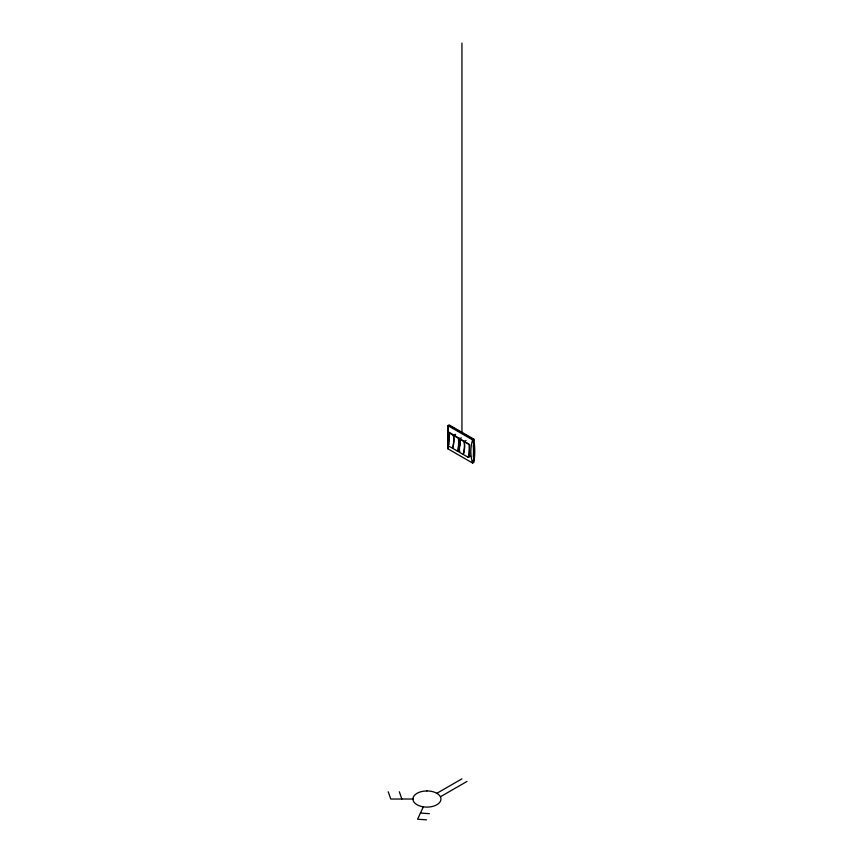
<?xml version="1.0" encoding="UTF-8"?>
<svg xmlns="http://www.w3.org/2000/svg" width="863" height="863" viewBox="0 0 863 863"><rect width="100%" height="100%" fill="white"/><g stroke="black" fill="none" stroke-linecap="round" stroke-linejoin="round"><path stroke-width="1.29" d="M447.843 448.76L447.843 425.588L449.094 424.866L473.873 439.17A81.705 47.174 60 0 1 473.873 462.341L472.622 463.064L447.843 448.76L447.843 438.134M459.569 447.541L459.386 450.13L457.39 451.09L452.697 448.382A27.864 16.084 -60 0 0 453.582 435.459L455.578 434.499M473.442 461.511L473.647 460.206M423.355 806.776L417.584 819.214L426.516 819.85M473.873 439.17L472.622 439.893L472.083 441.802A58.058 47.411 0.4 0 0 472.072 461.144L472.622 463.064A58.727 47.95 0.4 0 0 472.633 439.893L447.843 425.588L447.854 436.225M436.861 793.313L461.942 778.836M440.583 796.668L466.991 781.425M453.366 435.34A27.864 16.084 -60 0 1 452.482 448.253L447.789 445.545A27.864 16.084 -60 0 0 448.674 432.622L453.366 435.34L455.362 434.369M466.063 440.551L464.067 441.511A27.864 16.084 -60 0 1 463.183 454.434L458.49 451.727A27.864 16.084 -60 0 0 459.375 438.803L461.371 437.843M468.08 457.271A27.864 16.084 -60 0 0 468.965 444.348L464.283 441.64A27.864 16.084 -60 0 1 463.399 454.553L468.08 457.271L470.087 456.3M413.053 799.03L390.756 799.03L388.253 791.792M420.454 813.032L429.386 813.669M449.526 425.686L458.641 430.95M460.918 432.266L463.194 433.582M465.47 434.898L473.442 439.504L473.647 441.036M453.582 435.459L458.275 438.167A27.864 16.084 -60 0 1 457.39 451.09M459.375 438.803L464.067 441.511M459.947 451.241L458.954 450.659L458.954 437.919M399.342 791.792L401.845 799.03M469.709 456.872L469.666 456.344A81.705 47.174 -60 0 1 469.666 444.715L449.138 432.244L449.084 432.838A81.705 47.174 -60 0 0 449.084 444.467M461.942 43.15L461.942 432.989M459.947 439.774L459.947 446.139M474.219 449.03A80.993 46.764 60 0 1 474.219 452.881M473.28 445.513A80.993 46.764 60 0 1 473.28 457.045M448.361 444.564A80.993 46.764 60 0 1 448.361 429.213M448.318 439.882A81.705 47.174 60 0 1 448.318 432.115M426.948 790.94L423.323 791.22A14.013 8.091 0 0 0 416.214 804.23A14.013 8.091 0 0 0 439.645 802.45A14.013 8.091 0 0 0 426.948 790.94"/></g></svg>
